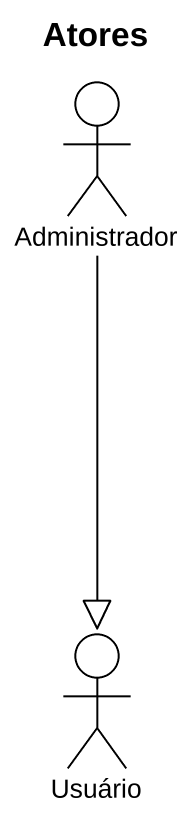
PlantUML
@startuml
title Atores
actor Administrador
actor Usuário
Administrador --|> Usuário
@enduml
